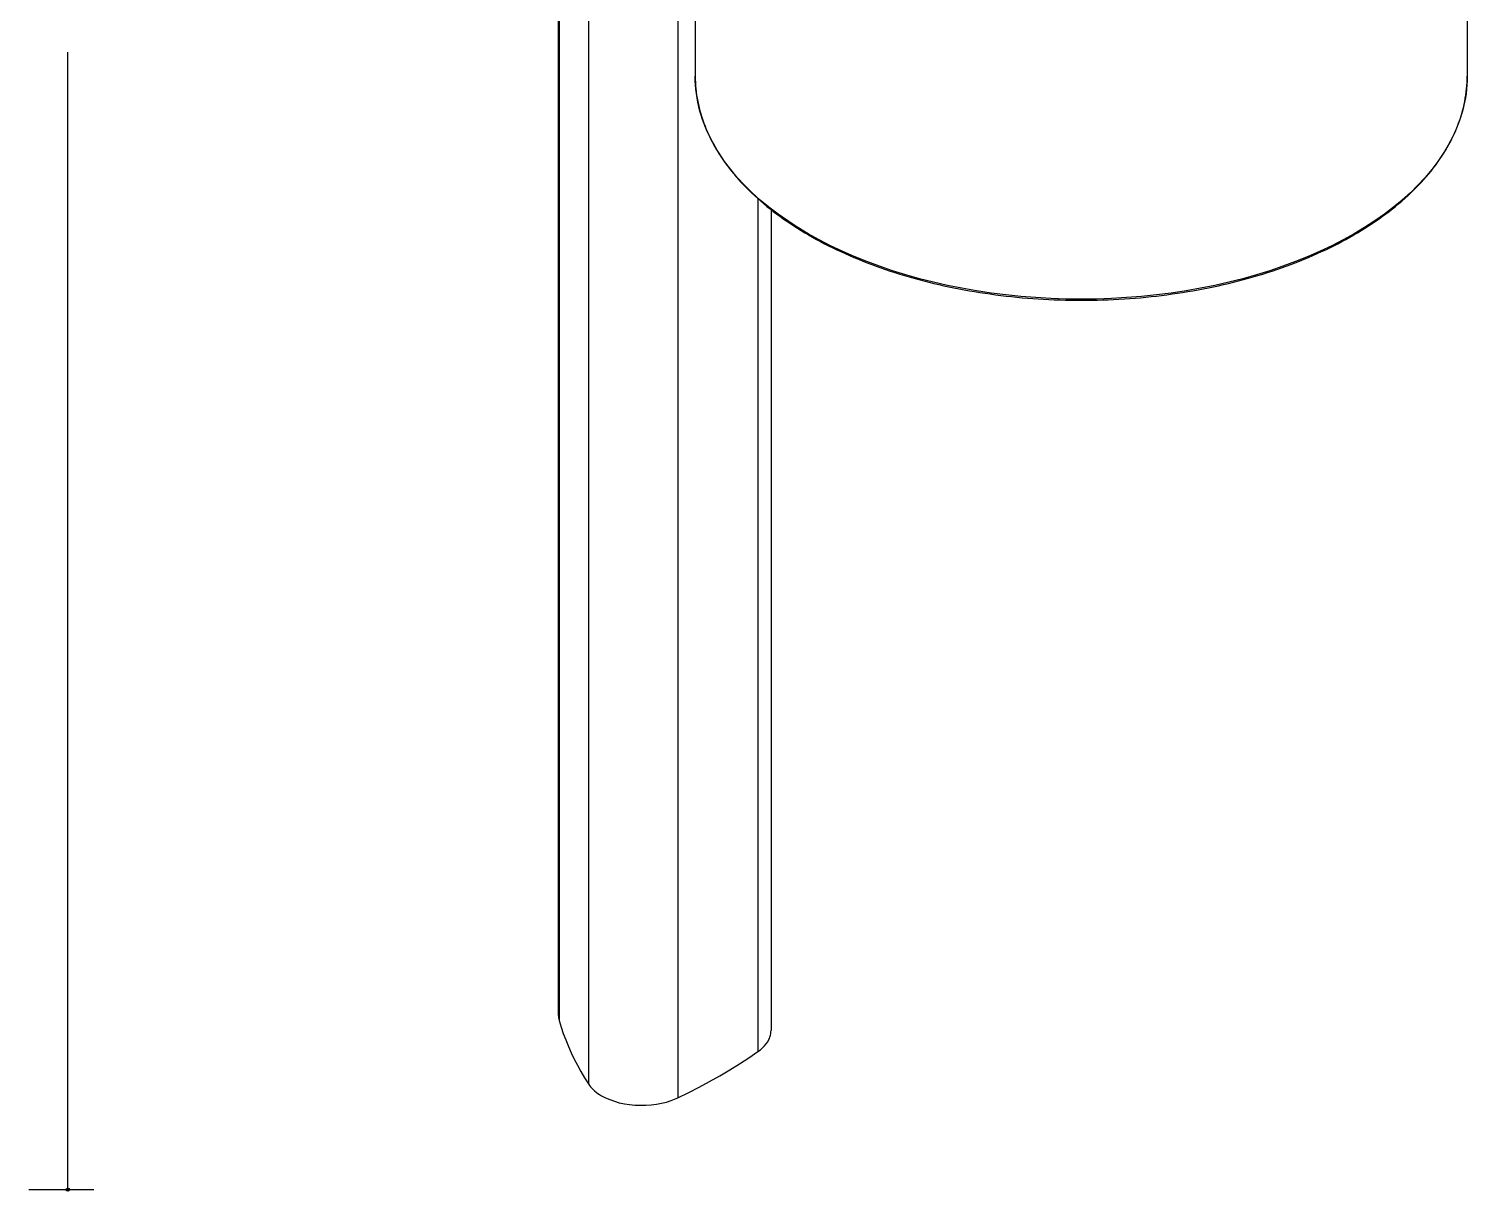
# Model space of a CAD drawing. Extents: x 3 to 197, y 5 to 247.
# Drawn here: x 113.8 to 193.8, y 36.8 to 101.4 of the extents above; entities that cross this region are included whole.
import ezdxf

# ---------------------------------------------------------------- set-up
doc = ezdxf.new("R2010")
doc.units = 0
doc.layers.add('LIVELLO_1', color=160, linetype='Continuous')

# ---------------------------------------------------------------- blocks, each defined once
blk = doc.blocks.new('AI9-BLK1')
at = {"layer": 'LIVELLO_1', "color": 7}
for p, q in [((43.177, 37.979), (43.177, -78.899)), ((43.223, 37.672), (43.223, -79.204)), ((44.852, 34.158), (44.852, -82.718)), ((49.823, 6.73), (49.823, -83.489)), ((50.789, 6.136), (50.789, -26.715)), ((93.707, 5.189), (93.707, -26.715)), ((15.892, -25.378), (15.892, -88.583)), ((54.276, -33.531), (54.276, -80.917)), ((55.002, -34.135), (55.002, -79.754)), ((13.738, -88.593), (17.351, -88.593))]:
    blk.add_line(p, q, dxfattribs=at)
blk.add_lwpolyline([(43.177, -78.899), (43.181, -78.977), (43.189, -79.052), (43.202, -79.128), (43.223, -79.204), (43.332, -79.565), (43.455, -79.922), (43.59, -80.278), (43.737, -80.632), (43.894, -80.986), (44.064, -81.337), (44.243, -81.686), (44.435, -82.031), (44.639, -82.377), (44.852, -82.718), (44.908, -82.801), (44.969, -82.88), (45.038, -82.957), (45.115, -83.033), (45.196, -83.105), (45.281, -83.176), (45.376, -83.245), (45.474, -83.311), (45.577, -83.374), (45.799, -83.489), (46.041, -83.594), (46.297, -83.685), (46.568, -83.761), (46.85, -83.821), (47.14, -83.868), (47.437, -83.896), (47.737, -83.907), (48.037, -83.904), (48.335, -83.882), (48.629, -83.846), (48.918, -83.794), (49.194, -83.724), (49.457, -83.642), (49.645, -83.57), (49.823, -83.489), (50.425, -83.194), (51.013, -82.891), (51.59, -82.582), (52.155, -82.264), (52.707, -81.938), (53.243, -81.605), (53.768, -81.264), (54.276, -80.917), (54.411, -80.816), (54.533, -80.712), (54.641, -80.602), (54.733, -80.488), (54.817, -80.372), (54.884, -80.251), (54.91, -80.192), (54.934, -80.129), (54.957, -80.067), (54.973, -80.006), (54.985, -79.942), (54.995, -79.879), (55, -79.817), (55.002, -79.754)], dxfattribs=at)
blk.add_ellipse((15.905, -88.593), major_axis=(0.0903, 0), ratio=0.98474, dxfattribs=at)
blk.add_open_spline([(50.789, -26.715), (50.789, -26.715), (50.794, -26.958), (50.794, -26.958), (50.794, -26.958), (50.807, -27.201), (50.807, -27.201), (50.807, -27.201), (50.826, -27.446), (50.826, -27.446), (50.826, -27.446), (50.855, -27.688), (50.855, -27.688), (50.855, -27.688), (50.892, -27.93), (50.892, -27.93), (50.892, -27.93), (50.937, -28.172), (50.937, -28.172), (50.937, -28.172), (50.992, -28.414), (50.992, -28.414), (50.992, -28.414), (51.054, -28.655), (51.054, -28.655), (51.054, -28.655), (51.123, -28.894), (51.123, -28.894), (51.123, -28.894), (51.202, -29.134), (51.202, -29.134), (51.202, -29.134), (51.288, -29.371), (51.288, -29.371), (51.288, -29.371), (51.383, -29.61), (51.383, -29.61), (51.383, -29.61), (51.484, -29.845), (51.484, -29.845), (51.484, -29.845), (51.595, -30.079), (51.595, -30.079), (51.595, -30.079), (51.713, -30.315), (51.713, -30.315), (51.713, -30.315), (51.84, -30.546), (51.84, -30.546), (51.84, -30.546), (51.973, -30.776), (51.973, -30.776), (51.973, -30.776), (52.115, -31.005), (52.115, -31.005), (52.115, -31.005), (52.424, -31.459), (52.424, -31.459), (52.424, -31.459), (52.761, -31.904), (52.761, -31.904), (52.761, -31.904), (53.129, -32.344), (53.129, -32.344), (53.129, -32.344), (53.525, -32.773), (53.525, -32.773), (53.525, -32.773), (53.951, -33.193), (53.951, -33.193), (53.951, -33.193), (54.405, -33.602), (54.405, -33.602), (54.405, -33.602), (54.887, -34.002), (54.887, -34.002), (54.887, -34.002), (55.396, -34.391), (55.396, -34.391), (55.396, -34.391), (55.93, -34.766), (55.93, -34.766), (55.93, -34.766), (56.491, -35.129), (56.491, -35.129), (56.491, -35.129), (57.074, -35.481), (57.074, -35.481), (57.074, -35.481), (57.681, -35.819), (57.681, -35.819), (57.681, -35.819), (58.312, -36.143), (58.312, -36.143), (58.312, -36.143), (58.963, -36.451), (58.963, -36.451), (58.963, -36.451), (59.634, -36.744), (59.634, -36.744), (59.634, -36.744), (60.326, -37.022), (60.326, -37.022), (60.326, -37.022), (61.036, -37.286), (61.036, -37.286), (61.036, -37.286), (61.762, -37.529), (61.762, -37.529), (61.762, -37.529), (62.506, -37.76), (62.506, -37.76), (62.506, -37.76), (63.265, -37.974), (63.265, -37.974), (63.265, -37.974), (64.035, -38.167), (64.035, -38.167), (64.035, -38.167), (64.819, -38.346), (64.819, -38.346), (64.819, -38.346), (65.617, -38.504), (65.617, -38.504), (65.617, -38.504), (66.423, -38.646), (66.423, -38.646), (66.423, -38.646), (67.238, -38.77), (67.238, -38.77), (67.238, -38.77), (68.063, -38.873), (68.063, -38.873), (68.063, -38.873), (68.89, -38.959), (68.89, -38.959), (68.89, -38.959), (69.725, -39.027), (69.725, -39.027), (69.725, -39.027), (70.563, -39.072), (70.563, -39.072), (70.563, -39.072), (71.405, -39.102), (71.405, -39.102), (71.405, -39.102), (72.248, -39.112), (72.248, -39.112), (72.248, -39.112), (73.091, -39.102), (73.091, -39.102), (73.091, -39.102), (73.931, -39.072), (73.931, -39.072), (73.931, -39.072), (74.769, -39.027), (74.769, -39.027), (74.769, -39.027), (75.605, -38.959), (75.605, -38.959), (75.605, -38.959), (76.435, -38.873), (76.435, -38.873), (76.435, -38.873), (77.256, -38.77), (77.256, -38.77), (77.256, -38.77), (78.073, -38.646), (78.073, -38.646), (78.073, -38.646), (78.879, -38.504), (78.879, -38.504), (78.879, -38.504), (79.674, -38.346), (79.674, -38.346), (79.674, -38.346), (80.459, -38.167), (80.459, -38.167), (80.459, -38.167), (81.233, -37.974), (81.233, -37.974), (81.233, -37.974), (81.99, -37.76), (81.99, -37.76), (81.99, -37.76), (82.732, -37.529), (82.732, -37.529), (82.732, -37.529), (83.461, -37.286), (83.461, -37.286), (83.461, -37.286), (84.169, -37.022), (84.169, -37.022), (84.169, -37.022), (84.86, -36.744), (84.86, -36.744), (84.86, -36.744), (85.533, -36.451), (85.533, -36.451), (85.533, -36.451), (86.184, -36.143), (86.184, -36.143), (86.184, -36.143), (86.813, -35.819), (86.813, -35.819), (86.813, -35.819), (87.422, -35.481), (87.422, -35.481), (87.422, -35.481), (88.005, -35.129), (88.005, -35.129), (88.005, -35.129), (88.565, -34.766), (88.565, -34.766), (88.565, -34.766), (89.1, -34.391), (89.1, -34.391), (89.1, -34.391), (89.609, -34.002), (89.609, -34.002), (89.609, -34.002), (90.09, -33.602), (90.09, -33.602), (90.09, -33.602), (90.545, -33.193), (90.545, -33.193), (90.545, -33.193), (90.97, -32.773), (90.97, -32.773), (90.97, -32.773), (91.368, -32.344), (91.368, -32.344), (91.368, -32.344), (91.736, -31.904), (91.736, -31.904), (91.736, -31.904), (92.073, -31.459), (92.073, -31.459), (92.073, -31.459), (92.38, -31.005), (92.38, -31.005), (92.38, -31.005), (92.523, -30.776), (92.523, -30.776), (92.523, -30.776), (92.656, -30.546), (92.656, -30.546), (92.656, -30.546), (92.782, -30.315), (92.782, -30.315), (92.782, -30.315), (92.901, -30.079), (92.901, -30.079), (92.901, -30.079), (93.012, -29.845), (93.012, -29.845), (93.012, -29.845), (93.113, -29.61), (93.113, -29.61), (93.113, -29.61), (93.207, -29.371), (93.207, -29.371), (93.207, -29.371), (93.294, -29.134), (93.294, -29.134), (93.294, -29.134), (93.373, -28.894), (93.373, -28.894), (93.373, -28.894), (93.442, -28.655), (93.442, -28.655), (93.442, -28.655), (93.504, -28.414), (93.504, -28.414), (93.504, -28.414), (93.558, -28.172), (93.558, -28.172), (93.558, -28.172), (93.602, -27.93), (93.602, -27.93), (93.602, -27.93), (93.641, -27.688), (93.641, -27.688), (93.641, -27.688), (93.67, -27.446), (93.67, -27.446), (93.67, -27.446), (93.69, -27.201), (93.69, -27.201), (93.69, -27.201), (93.703, -26.958), (93.703, -26.958), (93.703, -26.958), (93.707, -26.715), (93.707, -26.715), (93.707, -27.186), (93.659, -27.657), (93.57, -28.118), (93.479, -28.592), (93.34, -29.057), (93.164, -29.503), (92.98, -29.972), (92.753, -30.422), (92.493, -30.85), (92.219, -31.306), (91.907, -31.736), (91.569, -32.144), (91.208, -32.577), (90.814, -32.984), (90.4, -33.366), (89.96, -33.773), (89.491, -34.15), (89.005, -34.503), (88.489, -34.88), (87.953, -35.224), (87.401, -35.542), (86.818, -35.88), (86.22, -36.188), (85.609, -36.469), (84.966, -36.765), (84.312, -37.032), (83.646, -37.276), (82.955, -37.526), (82.253, -37.749), (81.543, -37.946), (80.81, -38.151), (80.07, -38.328), (79.322, -38.48), (78.559, -38.633), (77.788, -38.761), (77.014, -38.862), (76.228, -38.967), (75.439, -39.045), (74.646, -39.097), (73.848, -39.148), (73.049, -39.175), (72.248, -39.175), (71.449, -39.175), (70.647, -39.148), (69.849, -39.097), (69.057, -39.045), (68.268, -38.967), (67.48, -38.862), (66.708, -38.761), (65.937, -38.633), (65.172, -38.48), (64.426, -38.328), (63.685, -38.151), (62.951, -37.946), (62.243, -37.749), (61.54, -37.526), (60.848, -37.276), (60.184, -37.032), (59.53, -36.765), (58.887, -36.469), (58.277, -36.188), (57.676, -35.88), (57.095, -35.542), (56.543, -35.224), (56.006, -34.88), (55.491, -34.503), (55.005, -34.15), (54.537, -33.773), (54.096, -33.366), (53.679, -32.984), (53.288, -32.577), (52.928, -32.144), (52.588, -31.736), (52.278, -31.306), (52.004, -30.85), (51.744, -30.422), (51.516, -29.972), (51.333, -29.503), (51.156, -29.057), (51.017, -28.592), (50.926, -28.118), (50.836, -27.657), (50.789, -27.186), (50.789, -26.715)], degree=3, knots=[0, 0, 0, 0, 1, 1, 1, 2, 2, 2, 3, 3, 3, 4, 4, 4, 5, 5, 5, 6, 6, 6, 7, 7, 7, 8, 8, 8, 9, 9, 9, 10, 10, 10, 11, 11, 11, 12, 12, 12, 13, 13, 13, 14, 14, 14, 15, 15, 15, 16, 16, 16, 17, 17, 17, 18, 18, 18, 19, 19, 19, 20, 20, 20, 21, 21, 21, 22, 22, 22, 23, 23, 23, 24, 24, 24, 25, 25, 25, 26, 26, 26, 27, 27, 27, 28, 28, 28, 29, 29, 29, 30, 30, 30, 31, 31, 31, 32, 32, 32, 33, 33, 33, 34, 34, 34, 35, 35, 35, 36, 36, 36, 37, 37, 37, 38, 38, 38, 39, 39, 39, 40, 40, 40, 41, 41, 41, 42, 42, 42, 43, 43, 43, 44, 44, 44, 45, 45, 45, 46, 46, 46, 47, 47, 47, 48, 48, 48, 49, 49, 49, 50, 50, 50, 51, 51, 51, 52, 52, 52, 53, 53, 53, 54, 54, 54, 55, 55, 55, 56, 56, 56, 57, 57, 57, 58, 58, 58, 59, 59, 59, 60, 60, 60, 61, 61, 61, 62, 62, 62, 63, 63, 63, 64, 64, 64, 65, 65, 65, 66, 66, 66, 67, 67, 67, 68, 68, 68, 69, 69, 69, 70, 70, 70, 71, 71, 71, 72, 72, 72, 73, 73, 73, 74, 74, 74, 75, 75, 75, 76, 76, 76, 77, 77, 77, 78, 78, 78, 79, 79, 79, 80, 80, 80, 81, 81, 81, 82, 82, 82, 83, 83, 83, 84, 84, 84, 85, 85, 85, 86, 86, 86, 87, 87, 87, 88, 88, 88, 89, 89, 89, 90, 90, 90, 91, 91, 91, 92, 92, 92, 93, 93, 93, 94, 94, 94, 95, 95, 95, 96, 96, 96, 97, 97, 97, 98, 98, 98, 99, 99, 99, 100, 100, 100, 101, 101, 101, 102, 102, 102, 103, 103, 103, 104, 104, 104, 105, 105, 105, 106, 106, 106, 107, 107, 107, 108, 108, 108, 109, 109, 109, 110, 110, 110, 111, 111, 111, 112, 112, 112, 113, 113, 113, 114, 114, 114, 115, 115, 115, 116, 116, 116, 117, 117, 117, 118, 118, 118, 119, 119, 119, 120, 120, 120, 121, 121, 121, 122, 122, 122, 123, 123, 123, 124, 124, 124, 125, 125, 125, 126, 126, 126, 126], dxfattribs=at)

msp = doc.modelspace()

# ---------------------------------------------------------------- block references
at = {"layer": 'LIVELLO_1', "color": 7}
msp.add_blockref('AI9-BLK1', (100.106551, 125.448243), dxfattribs=at)

doc.saveas('drawing.dxf')
